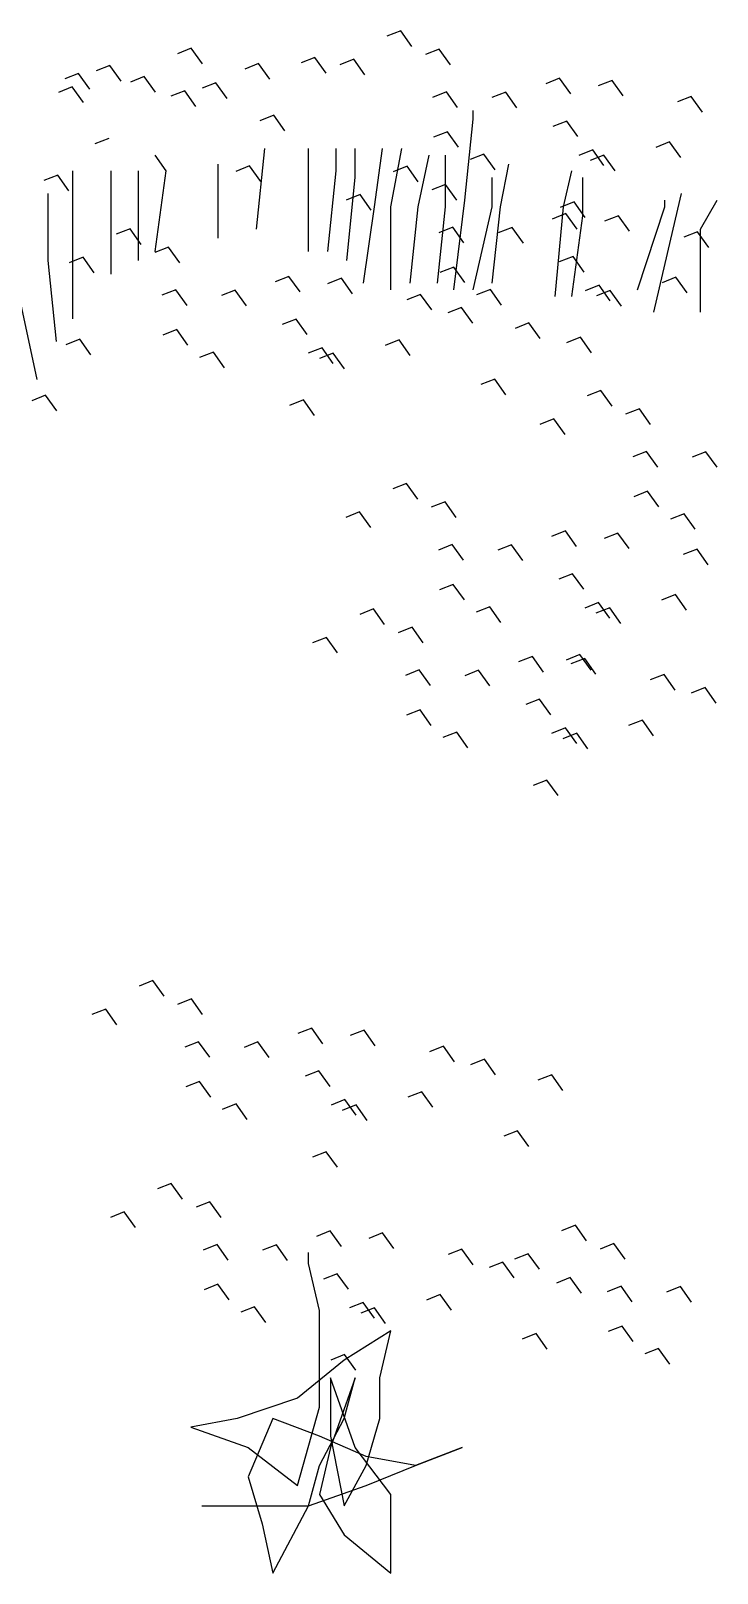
# Model space of a CAD drawing. Header units: millimetres. Extents: x 11966 to 133335, y 1756 to 88592.
# Drawn here: x 55298 to 56440, y 79364 to 81930 of the extents above; entities that cross this region are included whole.
import ezdxf

# ---------------------------------------------------------------- set-up
doc = ezdxf.new("R2010")
doc.units = ezdxf.units.MM

# ---------------------------------------------------------------- blocks, each defined once
blk = doc.blocks.new('A$C06EA5E69')
at = {"color": 64}
for p, q in [((2.4209, 4.6281), (2.3979, 4.619)), ((2.4209, 4.6281), (2.3979, 4.619)), ((2.4395, 4.6021), (2.4209, 4.6281)), ((2.4395, 4.6021), (2.4209, 4.6281)), ((2.0725, 4.5992), (2.0495, 4.5901)), ((2.0725, 4.5992), (2.0495, 4.5901)), ((2.0911, 4.5733), (2.0725, 4.5992)), ((2.0911, 4.5733), (2.0725, 4.5992)), ((2.485, 4.5976), (2.462, 4.5885)), ((2.485, 4.5976), (2.462, 4.5885)), ((2.5036, 4.5716), (2.485, 4.5976)), ((1.9372, 4.5706), (1.9142, 4.5615)), ((1.9372, 4.5706), (1.9142, 4.5615)), ((1.9558, 4.5446), (1.9372, 4.5706)), ((2.1845, 4.5735), (2.1615, 4.5644)), ((2.1845, 4.5735), (2.1615, 4.5644)), ((2.2031, 4.5475), (2.1845, 4.5735)), ((2.2031, 4.5475), (2.1845, 4.5735)), ((2.2782, 4.5839), (2.2552, 4.5748)), ((2.2782, 4.5839), (2.2552, 4.5748)), ((2.2968, 4.5579), (2.2782, 4.5839)), ((2.2968, 4.5579), (2.2782, 4.5839)), ((2.3426, 4.5808), (2.3196, 4.5717)), ((2.3426, 4.5808), (2.3196, 4.5717)), ((2.3612, 4.5548), (2.3426, 4.5808)), ((2.3612, 4.5548), (2.3426, 4.5808)), ((1.8852, 4.5572), (1.8622, 4.5481)), ((1.8852, 4.5572), (1.8622, 4.5481)), ((1.9038, 4.5313), (1.8852, 4.5572)), ((1.9942, 4.5519), (1.9712, 4.5428)), ((1.9942, 4.5519), (1.9712, 4.5428)), ((2.0128, 4.5259), (1.9942, 4.5519)), ((2.0128, 4.5259), (1.9942, 4.5519)), ((2.6851, 4.5491), (2.6621, 4.54)), ((2.6851, 4.5491), (2.6621, 4.54)), ((2.7037, 4.5231), (2.6851, 4.5491)), ((2.7037, 4.5231), (2.6851, 4.5491)), ((2.7723, 4.5457), (2.7493, 4.5366)), ((2.7723, 4.5457), (2.7493, 4.5366)), ((2.7909, 4.5197), (2.7723, 4.5457)), ((2.7909, 4.5197), (2.7723, 4.5457)), ((1.8746, 4.5348), (1.8516, 4.5257)), ((1.8932, 4.5089), (1.8746, 4.5348)), ((1.8932, 4.5089), (1.8746, 4.5348)), ((2.0616, 4.5284), (2.0387, 4.5193)), ((2.0616, 4.5284), (2.0387, 4.5193)), ((2.0803, 4.5024), (2.0616, 4.5284)), ((2.0803, 4.5024), (2.0616, 4.5284)), ((2.1136, 4.5417), (2.0906, 4.5326)), ((2.1136, 4.5417), (2.0906, 4.5326)), ((2.1322, 4.5157), (2.1136, 4.5417)), ((2.4969, 4.5265), (2.4739, 4.5174)), ((2.4969, 4.5265), (2.4739, 4.5174)), ((2.5155, 4.5006), (2.4969, 4.5265)), ((2.5155, 4.5006), (2.4969, 4.5265)), ((2.5956, 4.5261), (2.5726, 4.517)), ((2.5956, 4.5261), (2.5726, 4.517)), ((2.6142, 4.5001), (2.5956, 4.5261)), ((2.6142, 4.5001), (2.5956, 4.5261)), ((2.9041, 4.519), (2.8811, 4.5099)), ((2.9041, 4.519), (2.8811, 4.5099)), ((2.9227, 4.493), (2.9041, 4.519)), ((2.9227, 4.493), (2.9041, 4.519)), ((2.2097, 4.4876), (2.1867, 4.4785)), ((2.2097, 4.4876), (2.1867, 4.4785)), ((2.2283, 4.4617), (2.2097, 4.4876)), ((2.2283, 4.4617), (2.2097, 4.4876)), ((2.697, 4.478), (2.674, 4.4689)), ((2.697, 4.478), (2.674, 4.4689)), ((2.7156, 4.452), (2.697, 4.478)), ((2.7156, 4.452), (2.697, 4.478)), ((1.9352, 4.449), (1.9123, 4.4399)), ((1.9352, 4.449), (1.9123, 4.4399)), ((2.4985, 4.4603), (2.4755, 4.4512)), ((2.5171, 4.4344), (2.4985, 4.4603)), ((2.5171, 4.4344), (2.4985, 4.4603)), ((2.8681, 4.4432), (2.8451, 4.4341)), ((2.8681, 4.4432), (2.8451, 4.4341)), ((2.8867, 4.4172), (2.8681, 4.4432)), ((2.8867, 4.4172), (2.8681, 4.4432)), ((2.5593, 4.423), (2.5364, 4.4139)), ((2.5593, 4.423), (2.5364, 4.4139)), ((2.5779, 4.397), (2.5593, 4.423)), ((2.5779, 4.397), (2.5593, 4.423)), ((2.7402, 4.43), (2.7172, 4.4209)), ((2.7402, 4.43), (2.7172, 4.4209)), ((2.7588, 4.4212), (2.7358, 4.4121)), ((2.7588, 4.4212), (2.7358, 4.4121)), ((2.7588, 4.4041), (2.7402, 4.43)), ((2.7774, 4.3952), (2.7588, 4.4212)), ((2.1696, 4.4032), (2.1466, 4.3941)), ((2.1882, 4.3773), (2.1696, 4.4032)), ((2.1882, 4.3773), (2.1696, 4.4032)), ((2.4315, 4.4028), (2.4085, 4.3937)), ((2.4315, 4.4028), (2.4085, 4.3937)), ((2.4501, 4.3769), (2.4315, 4.4028)), ((2.4501, 4.3769), (2.4315, 4.4028)), ((1.8505, 4.3879), (1.8275, 4.3788)), ((1.8505, 4.3879), (1.8275, 4.3788)), ((1.8691, 4.362), (1.8505, 4.3879)), ((2.4956, 4.3724), (2.4726, 4.3633)), ((2.4956, 4.3724), (2.4726, 4.3633)), ((2.5142, 4.3464), (2.4956, 4.3724)), ((2.3532, 4.3555), (2.3302, 4.3464)), ((2.3532, 4.3555), (2.3302, 4.3464)), ((2.3718, 4.3296), (2.3532, 4.3555)), ((2.3718, 4.3296), (2.3532, 4.3555)), ((2.7092, 4.3434), (2.6862, 4.3343)), ((2.7092, 4.3434), (2.6862, 4.3343)), ((2.7278, 4.3175), (2.7092, 4.3434)), ((2.7278, 4.3175), (2.7092, 4.3434)), ((2.6957, 4.3239), (2.6727, 4.3148)), ((2.6957, 4.3239), (2.6727, 4.3148)), ((2.7143, 4.2979), (2.6957, 4.3239)), ((2.7143, 4.2979), (2.6957, 4.3239)), ((2.7829, 4.3205), (2.7599, 4.3114)), ((2.7829, 4.3205), (2.7599, 4.3114)), ((2.8015, 4.2945), (2.7829, 4.3205)), ((2.8015, 4.2945), (2.7829, 4.3205)), ((1.9707, 4.2986), (1.9477, 4.2895)), ((1.9707, 4.2986), (1.9477, 4.2895)), ((1.9893, 4.2727), (1.9707, 4.2986)), ((1.9893, 4.2727), (1.9707, 4.2986)), ((2.5075, 4.3013), (2.4845, 4.2922)), ((2.5075, 4.3013), (2.4845, 4.2922)), ((2.5261, 4.2753), (2.5075, 4.3013)), ((2.5261, 4.2753), (2.5075, 4.3013)), ((2.6062, 4.3009), (2.5832, 4.2918)), ((2.6062, 4.3009), (2.5832, 4.2918)), ((2.6248, 4.2749), (2.6062, 4.3009)), ((2.6248, 4.2749), (2.6062, 4.3009)), ((2.9147, 4.2938), (2.8917, 4.2847)), ((2.9147, 4.2938), (2.8917, 4.2847)), ((2.9333, 4.2678), (2.9147, 4.2938)), ((2.9333, 4.2678), (2.9147, 4.2938)), ((2.0349, 4.2682), (2.0119, 4.2591)), ((2.0349, 4.2682), (2.0119, 4.2591)), ((2.0535, 4.2422), (2.0349, 4.2682)), ((1.8925, 4.2513), (1.8695, 4.2422)), ((1.8925, 4.2513), (1.8695, 4.2422)), ((1.9111, 4.2254), (1.8925, 4.2513)), ((1.9111, 4.2254), (1.8925, 4.2513)), ((2.5091, 4.2351), (2.4861, 4.226)), ((2.7076, 4.2528), (2.6846, 4.2437)), ((2.7076, 4.2528), (2.6846, 4.2437)), ((2.7262, 4.2268), (2.7076, 4.2528)), ((2.7262, 4.2268), (2.7076, 4.2528)), ((2.235, 4.2196), (2.212, 4.2105)), ((2.235, 4.2196), (2.212, 4.2105)), ((2.2536, 4.1937), (2.235, 4.2196)), ((2.2536, 4.1937), (2.235, 4.2196)), ((2.3221, 4.2163), (2.2991, 4.2072)), ((2.3221, 4.2163), (2.2991, 4.2072)), ((2.3407, 4.1903), (2.3221, 4.2163)), ((2.3407, 4.1903), (2.3221, 4.2163)), ((2.8787, 4.218), (2.8558, 4.2089)), ((2.8787, 4.218), (2.8558, 4.2089)), ((2.8973, 4.192), (2.8787, 4.218)), ((2.8973, 4.192), (2.8787, 4.218)), ((2.0468, 4.1971), (2.0238, 4.188)), ((2.0468, 4.1971), (2.0238, 4.188)), ((2.0654, 4.1711), (2.0468, 4.1971)), ((2.0654, 4.1711), (2.0468, 4.1971)), ((2.1455, 4.1967), (2.1225, 4.1876)), ((2.1455, 4.1967), (2.1225, 4.1876)), ((2.1641, 4.1707), (2.1455, 4.1967)), ((2.1641, 4.1707), (2.1455, 4.1967)), ((2.454, 4.1896), (2.431, 4.1805)), ((2.454, 4.1896), (2.431, 4.1805)), ((2.4726, 4.1636), (2.454, 4.1896)), ((2.4726, 4.1636), (2.454, 4.1896)), ((2.7508, 4.2048), (2.7278, 4.1957)), ((2.7508, 4.2048), (2.7278, 4.1957)), ((2.7694, 4.196), (2.7464, 4.1869)), ((2.7694, 4.196), (2.7464, 4.1869)), ((2.7694, 4.1789), (2.7508, 4.2048)), ((2.788, 4.17), (2.7694, 4.196)), ((2.2469, 4.1485), (2.2239, 4.1394)), ((2.2469, 4.1485), (2.2239, 4.1394)), ((2.2655, 4.1226), (2.2469, 4.1485)), ((2.2655, 4.1226), (2.2469, 4.1485)), ((2.0483, 4.1309), (2.0253, 4.1218)), ((2.0669, 4.1049), (2.0483, 4.1309)), ((2.0669, 4.1049), (2.0483, 4.1309)), ((2.418, 4.1138), (2.395, 4.1047)), ((2.418, 4.1138), (2.395, 4.1047)), ((2.4366, 4.0878), (2.418, 4.1138)), ((2.4366, 4.0878), (2.418, 4.1138)), ((2.1092, 4.0936), (2.0862, 4.0845)), ((2.1092, 4.0936), (2.0862, 4.0845)), ((2.1278, 4.0676), (2.1092, 4.0936)), ((2.1278, 4.0676), (2.1092, 4.0936)), ((2.29, 4.1006), (2.2671, 4.0915)), ((2.29, 4.1006), (2.2671, 4.0915)), ((2.3087, 4.0918), (2.2857, 4.0827)), ((2.3087, 4.0918), (2.2857, 4.0827)), ((2.3086, 4.0746), (2.29, 4.1006)), ((2.3273, 4.0658), (2.3087, 4.0918)), ((2.2591, 4.014), (2.2361, 4.0049)), ((2.2591, 4.014), (2.2361, 4.0049)), ((2.2777, 3.988), (2.2591, 4.014)), ((2.2777, 3.988), (2.2591, 4.014)), ((2.0085, 3.0477), (1.9856, 3.0386)), ((2.0085, 3.0477), (1.9856, 3.0386)), ((2.0272, 3.0217), (2.0085, 3.0477)), ((2.0272, 3.0217), (2.0085, 3.0477)), ((2.0727, 3.0172), (2.0497, 3.0081)), ((2.0727, 3.0172), (2.0497, 3.0081)), ((2.0913, 2.9913), (2.0727, 3.0172)), ((1.9303, 3.0004), (1.9073, 2.9913)), ((1.9303, 3.0004), (1.9073, 2.9913)), ((1.9489, 2.9744), (1.9303, 3.0004)), ((1.9489, 2.9744), (1.9303, 3.0004)), ((2.2728, 2.9687), (2.2498, 2.9596)), ((2.2728, 2.9687), (2.2498, 2.9596)), ((2.2914, 2.9427), (2.2728, 2.9687)), ((2.2914, 2.9427), (2.2728, 2.9687)), ((2.3599, 2.9653), (2.337, 2.9562)), ((2.3599, 2.9653), (2.337, 2.9562)), ((2.3786, 2.9394), (2.3599, 2.9653)), ((2.3786, 2.9394), (2.3599, 2.9653)), ((2.0846, 2.9461), (2.0616, 2.937)), ((2.0846, 2.9461), (2.0616, 2.937)), ((2.1032, 2.9202), (2.0846, 2.9461)), ((2.1032, 2.9202), (2.0846, 2.9461)), ((2.1833, 2.9457), (2.1603, 2.9366)), ((2.1833, 2.9457), (2.1603, 2.9366)), ((2.2019, 2.9198), (2.1833, 2.9457)), ((2.2019, 2.9198), (2.1833, 2.9457)), ((2.4918, 2.9386), (2.4688, 2.9295)), ((2.4918, 2.9386), (2.4688, 2.9295)), ((2.5104, 2.9127), (2.4918, 2.9386)), ((2.5104, 2.9127), (2.4918, 2.9386)), ((2.56, 2.9168), (2.5371, 2.9077)), ((2.56, 2.9168), (2.5371, 2.9077)), ((2.5787, 2.8908), (2.56, 2.9168)), ((2.5787, 2.8908), (2.56, 2.9168)), ((2.0861, 2.88), (2.0632, 2.8709)), ((2.1048, 2.854), (2.0861, 2.88)), ((2.1048, 2.854), (2.0861, 2.88)), ((2.2847, 2.8976), (2.2617, 2.8885)), ((2.2847, 2.8976), (2.2617, 2.8885)), ((2.3033, 2.8716), (2.2847, 2.8976)), ((2.3033, 2.8716), (2.2847, 2.8976)), ((2.6721, 2.8911), (2.6491, 2.882)), ((2.6721, 2.8911), (2.6491, 2.882)), ((2.6907, 2.8651), (2.6721, 2.8911)), ((2.6907, 2.8651), (2.6721, 2.8911)), ((2.3279, 2.8497), (2.3049, 2.8406)), ((2.3279, 2.8497), (2.3049, 2.8406)), ((2.3465, 2.8237), (2.3279, 2.8497)), ((2.4558, 2.8628), (2.4328, 2.8537)), ((2.4558, 2.8628), (2.4328, 2.8537)), ((2.4744, 2.8369), (2.4558, 2.8628)), ((2.4744, 2.8369), (2.4558, 2.8628)), ((2.147, 2.8426), (2.124, 2.8335)), ((2.147, 2.8426), (2.124, 2.8335)), ((2.1656, 2.8167), (2.147, 2.8426)), ((2.1656, 2.8167), (2.147, 2.8426)), ((2.3465, 2.8408), (2.3235, 2.8317)), ((2.3465, 2.8408), (2.3235, 2.8317)), ((2.3651, 2.8149), (2.3465, 2.8408)), ((2.6151, 2.7978), (2.5921, 2.7887)), ((2.6151, 2.7978), (2.5921, 2.7887)), ((2.6337, 2.7718), (2.6151, 2.7978)), ((2.6337, 2.7718), (2.6151, 2.7978)), ((2.2969, 2.7631), (2.2739, 2.7539)), ((2.2969, 2.7631), (2.2739, 2.7539)), ((2.3155, 2.7371), (2.2969, 2.7631)), ((2.3155, 2.7371), (2.2969, 2.7631)), ((2.0393, 2.7102), (2.0163, 2.7011)), ((2.0393, 2.7102), (2.0163, 2.7011)), ((2.0579, 2.6842), (2.0393, 2.7102)), ((2.0579, 2.6842), (2.0393, 2.7102)), ((2.1034, 2.6797), (2.0805, 2.6706)), ((2.1034, 2.6797), (2.0805, 2.6706)), ((2.1221, 2.6538), (2.1034, 2.6797)), ((1.9611, 2.6629), (1.9381, 2.6538)), ((1.9611, 2.6629), (1.9381, 2.6538)), ((1.9797, 2.6369), (1.9611, 2.6629)), ((1.9797, 2.6369), (1.9611, 2.6629)), ((2.3035, 2.6312), (2.2806, 2.6221)), ((2.3035, 2.6312), (2.2806, 2.6221)), ((2.3221, 2.6052), (2.3035, 2.6312)), ((2.3221, 2.6052), (2.3035, 2.6312)), ((2.3907, 2.6278), (2.3677, 2.6187)), ((2.3907, 2.6278), (2.3677, 2.6187)), ((2.4093, 2.6019), (2.3907, 2.6278)), ((2.4093, 2.6019), (2.3907, 2.6278)), ((2.7114, 2.6407), (2.6884, 2.6316)), ((2.7114, 2.6407), (2.6884, 2.6316)), ((2.73, 2.6147), (2.7114, 2.6407)), ((2.73, 2.6147), (2.7114, 2.6407)), ((2.1153, 2.6086), (2.0924, 2.5995)), ((2.1153, 2.6086), (2.0924, 2.5995)), ((2.134, 2.5827), (2.1153, 2.6086)), ((2.134, 2.5827), (2.1153, 2.6086)), ((2.214, 2.6082), (2.1911, 2.5991)), ((2.214, 2.6082), (2.1911, 2.5991)), ((2.2326, 2.5823), (2.214, 2.6082)), ((2.2326, 2.5823), (2.214, 2.6082)), ((2.5225, 2.6011), (2.4996, 2.592)), ((2.5225, 2.6011), (2.4996, 2.592)), ((2.5412, 2.5751), (2.5225, 2.6011)), ((2.5412, 2.5751), (2.5225, 2.6011)), ((2.6331, 2.5934), (2.6101, 2.5843)), ((2.6331, 2.5934), (2.6101, 2.5843)), ((2.6517, 2.5674), (2.6331, 2.5934)), ((2.6517, 2.5674), (2.6331, 2.5934)), ((2.7755, 2.6102), (2.7525, 2.6011)), ((2.7755, 2.6102), (2.7525, 2.6011)), ((2.7941, 2.5843), (2.7755, 2.6102)), ((2.5908, 2.5793), (2.5678, 2.5702)), ((2.5908, 2.5793), (2.5678, 2.5702)), ((2.6094, 2.5533), (2.5908, 2.5793)), ((2.6094, 2.5533), (2.5908, 2.5793)), ((2.1169, 2.5425), (2.0939, 2.5334)), ((2.1355, 2.5165), (2.1169, 2.5425)), ((2.1355, 2.5165), (2.1169, 2.5425)), ((2.3154, 2.5601), (2.2925, 2.551)), ((2.3154, 2.5601), (2.2925, 2.551)), ((2.334, 2.5341), (2.3154, 2.5601)), ((2.334, 2.5341), (2.3154, 2.5601)), ((2.7028, 2.5535), (2.6798, 2.5444)), ((2.7028, 2.5535), (2.6798, 2.5444)), ((2.7214, 2.5276), (2.7028, 2.5535)), ((2.7214, 2.5276), (2.7028, 2.5535)), ((2.4866, 2.5253), (2.4636, 2.5162)), ((2.4866, 2.5253), (2.4636, 2.5162)), ((2.5052, 2.4993), (2.4866, 2.5253)), ((2.5052, 2.4993), (2.4866, 2.5253)), ((2.7874, 2.5392), (2.7644, 2.5301)), ((2.7874, 2.5392), (2.7644, 2.5301)), ((2.806, 2.5132), (2.7874, 2.5392)), ((2.806, 2.5132), (2.7874, 2.5392)), ((2.8861, 2.5387), (2.8631, 2.5296)), ((2.8861, 2.5387), (2.8631, 2.5296)), ((2.9047, 2.5128), (2.8861, 2.5387)), ((2.9047, 2.5128), (2.8861, 2.5387)), ((2.1778, 2.5051), (2.1548, 2.496)), ((2.1778, 2.5051), (2.1548, 2.496)), ((2.1964, 2.4791), (2.1778, 2.5051)), ((2.1964, 2.4791), (2.1778, 2.5051)), ((2.3586, 2.5122), (2.3356, 2.5031)), ((2.3586, 2.5122), (2.3356, 2.5031)), ((2.3772, 2.5033), (2.3543, 2.4942)), ((2.3772, 2.5033), (2.3543, 2.4942)), ((2.3772, 2.4862), (2.3586, 2.5122)), ((2.3958, 2.4774), (2.3772, 2.5033)), ((2.789, 2.473), (2.766, 2.4639)), ((2.8076, 2.447), (2.789, 2.473)), ((2.8076, 2.447), (2.789, 2.473)), ((2.6459, 2.4603), (2.6229, 2.4511)), ((2.6459, 2.4603), (2.6229, 2.4511)), ((2.6645, 2.4343), (2.6459, 2.4603)), ((2.6645, 2.4343), (2.6459, 2.4603)), ((2.3276, 2.4255), (2.3047, 2.4164)), ((2.3276, 2.4255), (2.3047, 2.4164)), ((2.3462, 2.3996), (2.3276, 2.4255)), ((2.3462, 2.3996), (2.3276, 2.4255)), ((2.8498, 2.4356), (2.8269, 2.4265)), ((2.8498, 2.4356), (2.8269, 2.4265)), ((2.8685, 2.4097), (2.8498, 2.4356)), ((2.8685, 2.4097), (2.8498, 2.4356))]:
    blk.add_line(p, q, dxfattribs=at)
at = {"color": 66}
for p, q in [((2.5412, 4.4809), (2.5412, 4.4958)), ((2.5275, 4.3465), (2.5412, 4.4809)), ((2.0306, 4.395), (2.0124, 4.4212)), ((2.1811, 4.298), (2.1947, 4.4324)), ((2.2677, 4.2607), (2.2677, 4.4324)), ((2.3133, 4.395), (2.3133, 4.4324)), ((2.3452, 4.3838), (2.3452, 4.4324)), ((2.3771, 4.3353), (2.3908, 4.4324)), ((2.4044, 4.3353), (2.4227, 4.4324)), ((2.45, 4.3353), (2.4683, 4.4212)), ((2.4956, 4.3353), (2.4956, 4.4212)), ((1.8756, 4.1487), (1.8756, 4.395)), ((1.9394, 4.2233), (1.9394, 4.395)), ((1.985, 4.2457), (1.985, 4.395)), ((2.0124, 4.2607), (2.0306, 4.395)), ((2.1172, 4.2831), (2.1172, 4.4062)), ((2.2996, 4.2607), (2.3133, 4.395)), ((2.5868, 4.3353), (2.6005, 4.4062)), ((2.3315, 4.2457), (2.3452, 4.3838)), ((2.5731, 4.3353), (2.5731, 4.3838)), ((1.8346, 4.2457), (1.8346, 4.3577)), ((2.5093, 4.1972), (2.5275, 4.3465)), ((2.3589, 4.2084), (2.3771, 4.3353)), ((2.4044, 4.1972), (2.4044, 4.3353)), ((2.4364, 4.2084), (2.45, 4.3353)), ((2.4819, 4.2084), (2.4956, 4.3353)), ((2.5412, 4.1972), (2.5731, 4.3353)), ((2.5731, 4.2084), (2.5868, 4.3353)), ((1.8483, 4.1113), (1.8346, 4.2457)), ((2.5277, 4.2092), (2.5091, 4.2351)), ((2.5277, 4.2092), (2.5091, 4.2351)), ((2.5699, 4.1978), (2.547, 4.1887)), ((2.5699, 4.1978), (2.547, 4.1887)), ((2.5886, 4.1718), (2.5699, 4.1978)), ((2.5886, 4.1718), (2.5699, 4.1978)), ((1.8164, 4.0479), (1.789, 4.1748)), ((2.5222, 4.1677), (2.4992, 4.1586)), ((2.5222, 4.1677), (2.4992, 4.1586)), ((2.5408, 4.1418), (2.5222, 4.1677)), ((2.5408, 4.1418), (2.5222, 4.1677)), ((2.6342, 4.142), (2.6113, 4.1329)), ((2.6342, 4.142), (2.6113, 4.1329)), ((2.6529, 4.116), (2.6342, 4.142)), ((2.6529, 4.116), (2.6342, 4.142)), ((2.7198, 4.1182), (2.6968, 4.1091)), ((2.7198, 4.1182), (2.6968, 4.1091)), ((2.7384, 4.0922), (2.7198, 4.1182)), ((2.7384, 4.0922), (2.7198, 4.1182)), ((2.5773, 4.0487), (2.5543, 4.0396)), ((2.5773, 4.0487), (2.5543, 4.0396)), ((2.5959, 4.0227), (2.5773, 4.0487)), ((2.5959, 4.0227), (2.5773, 4.0487)), ((2.7538, 4.0297), (2.7308, 4.0206)), ((2.7538, 4.0297), (2.7308, 4.0206)), ((2.7724, 4.0037), (2.7538, 4.0297)), ((2.7724, 4.0037), (2.7538, 4.0297)), ((2.6755, 3.9824), (2.6525, 3.9733)), ((2.6755, 3.9824), (2.6525, 3.9733)), ((2.6941, 3.9564), (2.6755, 3.9824)), ((2.6941, 3.9564), (2.6755, 3.9824)), ((2.8179, 3.9992), (2.7949, 3.9901)), ((2.8179, 3.9992), (2.7949, 3.9901)), ((2.8365, 3.9733), (2.8179, 3.9992)), ((2.8298, 3.9282), (2.8068, 3.919)), ((2.8298, 3.9282), (2.8068, 3.919)), ((2.8484, 3.9022), (2.8298, 3.9282)), ((2.8484, 3.9022), (2.8298, 3.9282)), ((2.9285, 3.9277), (2.9055, 3.9186)), ((2.9285, 3.9277), (2.9055, 3.9186)), ((2.9471, 3.9018), (2.9285, 3.9277)), ((2.9471, 3.9018), (2.9285, 3.9277)), ((2.4306, 3.8749), (2.4076, 3.8658)), ((2.4306, 3.8749), (2.4076, 3.8658)), ((2.4492, 3.8489), (2.4306, 3.8749)), ((2.4492, 3.8489), (2.4306, 3.8749)), ((2.8314, 3.862), (2.8084, 3.8529)), ((2.85, 3.836), (2.8314, 3.862)), ((2.85, 3.836), (2.8314, 3.862)), ((2.3523, 3.8276), (2.3293, 3.8185)), ((2.3523, 3.8276), (2.3293, 3.8185)), ((2.3709, 3.8016), (2.3523, 3.8276)), ((2.3709, 3.8016), (2.3523, 3.8276)), ((2.4947, 3.8444), (2.4717, 3.8353)), ((2.4947, 3.8444), (2.4717, 3.8353)), ((2.5133, 3.8184), (2.4947, 3.8444)), ((2.8922, 3.8246), (2.8693, 3.8155)), ((2.8922, 3.8246), (2.8693, 3.8155)), ((2.9108, 3.7987), (2.8922, 3.8246)), ((2.9108, 3.7987), (2.8922, 3.8246)), ((2.5066, 3.7733), (2.4836, 3.7642)), ((2.5066, 3.7733), (2.4836, 3.7642)), ((2.5252, 3.7474), (2.5066, 3.7733)), ((2.5252, 3.7474), (2.5066, 3.7733)), ((2.6053, 3.7729), (2.5823, 3.7638)), ((2.6053, 3.7729), (2.5823, 3.7638)), ((2.6239, 3.7469), (2.6053, 3.7729)), ((2.6239, 3.7469), (2.6053, 3.7729)), ((2.6948, 3.7959), (2.6718, 3.7868)), ((2.6948, 3.7959), (2.6718, 3.7868)), ((2.7134, 3.7699), (2.6948, 3.7959)), ((2.7134, 3.7699), (2.6948, 3.7959)), ((2.7819, 3.7925), (2.759, 3.7834)), ((2.7819, 3.7925), (2.759, 3.7834)), ((2.8006, 3.7665), (2.7819, 3.7925)), ((2.8006, 3.7665), (2.7819, 3.7925)), ((2.9138, 3.7658), (2.8908, 3.7567)), ((2.9138, 3.7658), (2.8908, 3.7567)), ((2.9324, 3.7398), (2.9138, 3.7658)), ((2.9324, 3.7398), (2.9138, 3.7658)), ((2.7067, 3.7248), (2.6837, 3.7157)), ((2.7067, 3.7248), (2.6837, 3.7157)), ((2.7253, 3.6988), (2.7067, 3.7248)), ((2.7253, 3.6988), (2.7067, 3.7248)), ((2.5082, 3.7071), (2.4852, 3.698)), ((2.5268, 3.6812), (2.5082, 3.7071)), ((2.5268, 3.6812), (2.5082, 3.7071)), ((2.569, 3.6698), (2.5461, 3.6607)), ((2.569, 3.6698), (2.5461, 3.6607)), ((2.5876, 3.6438), (2.569, 3.6698)), ((2.5876, 3.6438), (2.569, 3.6698)), ((2.7499, 3.6768), (2.7269, 3.6677)), ((2.7499, 3.6768), (2.7269, 3.6677)), ((2.7685, 3.6509), (2.7499, 3.6768)), ((2.8778, 3.69), (2.8548, 3.6809)), ((2.8778, 3.69), (2.8548, 3.6809)), ((2.8964, 3.664), (2.8778, 3.69)), ((2.8964, 3.664), (2.8778, 3.69)), ((2.3755, 3.6661), (2.3526, 3.657)), ((2.3755, 3.6661), (2.3526, 3.657)), ((2.3941, 3.6402), (2.3755, 3.6661)), ((2.3941, 3.6402), (2.3755, 3.6661)), ((2.7685, 3.668), (2.7455, 3.6589)), ((2.7685, 3.668), (2.7455, 3.6589)), ((2.7871, 3.642), (2.7685, 3.668)), ((2.2973, 3.6188), (2.2743, 3.6097)), ((2.2973, 3.6188), (2.2743, 3.6097)), ((2.3159, 3.5929), (2.2973, 3.6188)), ((2.3159, 3.5929), (2.2973, 3.6188)), ((2.4397, 3.6357), (2.4167, 3.6266)), ((2.4397, 3.6357), (2.4167, 3.6266)), ((2.4583, 3.6097), (2.4397, 3.6357)), ((2.6398, 3.5871), (2.6168, 3.578)), ((2.6398, 3.5871), (2.6168, 3.578)), ((2.6584, 3.5612), (2.6398, 3.5871)), ((2.6584, 3.5612), (2.6398, 3.5871)), ((2.7189, 3.5902), (2.6959, 3.5811)), ((2.7189, 3.5902), (2.6959, 3.5811)), ((2.7269, 3.5838), (2.704, 3.5747)), ((2.7269, 3.5838), (2.704, 3.5747)), ((2.7375, 3.5643), (2.7189, 3.5902)), ((2.7375, 3.5643), (2.7189, 3.5902)), ((2.7455, 3.5578), (2.7269, 3.5838)), ((2.7455, 3.5578), (2.7269, 3.5838)), ((2.4516, 3.5646), (2.4286, 3.5555)), ((2.4516, 3.5646), (2.4286, 3.5555)), ((2.4702, 3.5386), (2.4516, 3.5646)), ((2.4702, 3.5386), (2.4516, 3.5646)), ((2.5503, 3.5642), (2.5273, 3.5551)), ((2.5503, 3.5642), (2.5273, 3.5551)), ((2.5689, 3.5382), (2.5503, 3.5642)), ((2.5689, 3.5382), (2.5503, 3.5642)), ((2.8588, 3.5571), (2.8358, 3.548)), ((2.8588, 3.5571), (2.8358, 3.548)), ((2.8774, 3.5311), (2.8588, 3.5571)), ((2.8774, 3.5311), (2.8588, 3.5571)), ((2.6517, 3.516), (2.6287, 3.5069)), ((2.6517, 3.516), (2.6287, 3.5069)), ((2.6703, 3.4901), (2.6517, 3.516)), ((2.6703, 3.4901), (2.6517, 3.516)), ((2.927, 3.5352), (2.904, 3.5261)), ((2.927, 3.5352), (2.904, 3.5261)), ((2.9456, 3.5093), (2.927, 3.5352)), ((2.9456, 3.5093), (2.927, 3.5352)), ((2.4531, 3.4984), (2.4302, 3.4893)), ((2.4717, 3.4724), (2.4531, 3.4984)), ((2.4717, 3.4724), (2.4531, 3.4984)), ((2.6949, 3.4681), (2.6719, 3.459)), ((2.6949, 3.4681), (2.6719, 3.459)), ((2.7135, 3.4421), (2.6949, 3.4681)), ((2.8228, 3.4813), (2.7998, 3.4722)), ((2.8228, 3.4813), (2.7998, 3.4722)), ((2.8414, 3.4553), (2.8228, 3.4813)), ((2.8414, 3.4553), (2.8228, 3.4813)), ((2.514, 3.4611), (2.491, 3.452)), ((2.514, 3.4611), (2.491, 3.452)), ((2.5326, 3.4351), (2.514, 3.4611)), ((2.5326, 3.4351), (2.514, 3.4611)), ((2.7135, 3.4593), (2.6905, 3.4502)), ((2.7135, 3.4593), (2.6905, 3.4502)), ((2.7321, 3.4333), (2.7135, 3.4593)), ((2.6639, 3.3815), (2.6409, 3.3724)), ((2.6639, 3.3815), (2.6409, 3.3724)), ((2.6825, 3.3555), (2.6639, 3.3815)), ((2.6825, 3.3555), (2.6639, 3.3815))]:
    blk.add_line(p, q, dxfattribs=at)
at = {"color": 68}
for p, q in [((2.6916, 4.3353), (2.7053, 4.395)), ((2.7236, 4.3204), (2.7236, 4.3838)), ((2.8603, 4.3353), (2.8603, 4.3465)), ((2.874, 4.298), (2.8877, 4.3577)), ((2.9196, 4.298), (2.9469, 4.3465)), ((2.678, 4.186), (2.6916, 4.3353)), ((2.7053, 4.186), (2.7236, 4.3204)), ((2.8147, 4.1972), (2.8603, 4.3353)), ((2.8421, 4.1599), (2.874, 4.298)), ((2.9196, 4.1599), (2.9196, 4.298))]:
    blk.add_line(p, q, dxfattribs=at)
at = {"color": 60}
for p, q in [((1.887, 4.115), (1.864, 4.1059)), ((1.887, 4.115), (1.864, 4.1059)), ((1.9056, 4.0891), (1.887, 4.115)), ((1.9056, 4.0891), (1.887, 4.115)), ((1.8301, 4.0218), (1.8071, 4.0126)), ((1.8301, 4.0218), (1.8071, 4.0126)), ((1.8487, 3.9958), (1.8301, 4.0218)), ((1.8487, 3.9958), (1.8301, 4.0218))]:
    blk.add_line(p, q, dxfattribs=at)
at = {"color": 32}
for p, q in [((2.2677, 2.577), (2.2677, 2.5956)), ((2.2859, 2.4986), (2.2677, 2.577)), ((2.2859, 2.338), (2.2859, 2.4986)), ((2.4044, 2.465), (2.3269, 2.4164)), ((2.3862, 2.3866), (2.4044, 2.465)), ((2.3269, 2.4164), (2.2494, 2.353)), ((2.3452, 2.3866), (2.3041, 2.2709)), ((2.3452, 2.2709), (2.3041, 2.3866)), ((2.3041, 2.3866), (2.3041, 2.2895)), ((2.3269, 2.3194), (2.3452, 2.3866)), ((2.3862, 2.3194), (2.3862, 2.3866)), ((2.2494, 2.353), (2.1491, 2.3194)), ((2.2494, 2.2074), (2.2859, 2.338)), ((2.1491, 2.3194), (2.0717, 2.3045)), ((2.2084, 2.3194), (2.1674, 2.2223)), ((2.2859, 2.2895), (2.2084, 2.3194)), ((2.2859, 2.241), (2.3269, 2.3194)), ((2.3634, 2.241), (2.3862, 2.3194)), ((2.0717, 2.3045), (2.1674, 2.2709)), ((2.3634, 2.2559), (2.2859, 2.2895)), ((2.3041, 2.2895), (2.3269, 2.1738)), ((2.1674, 2.2709), (2.2494, 2.2074)), ((2.3041, 2.2709), (2.2859, 2.1925)), ((2.4044, 2.1925), (2.3452, 2.2709)), ((2.4455, 2.241), (2.523, 2.2709)), ((2.523, 2.2709), (2.4455, 2.241)), ((2.2677, 2.1738), (2.2859, 2.241)), ((2.3269, 2.1738), (2.3634, 2.241)), ((2.4455, 2.241), (2.3634, 2.2559)), ((2.3634, 2.2074), (2.4455, 2.241)), ((2.1674, 2.2223), (2.1902, 2.1439)), ((2.2677, 2.1738), (2.3634, 2.2074)), ((2.2859, 2.1925), (2.3269, 2.1253)), ((2.4044, 2.0618), (2.4044, 2.1925)), ((2.0899, 2.1738), (2.2677, 2.1738)), ((2.2084, 2.0618), (2.2677, 2.1738)), ((2.1902, 2.1439), (2.2084, 2.0618)), ((2.3269, 2.1253), (2.4044, 2.0618))]:
    blk.add_line(p, q, dxfattribs=at)

msp = doc.modelspace()

# ---------------------------------------------------------------- block references
at = {"xscale": 1000, "yscale": 1000, "zscale": 1000}
msp.add_blockref('A$C06EA5E69', (53492.5, 77302), dxfattribs=at)

doc.saveas('drawing.dxf')
